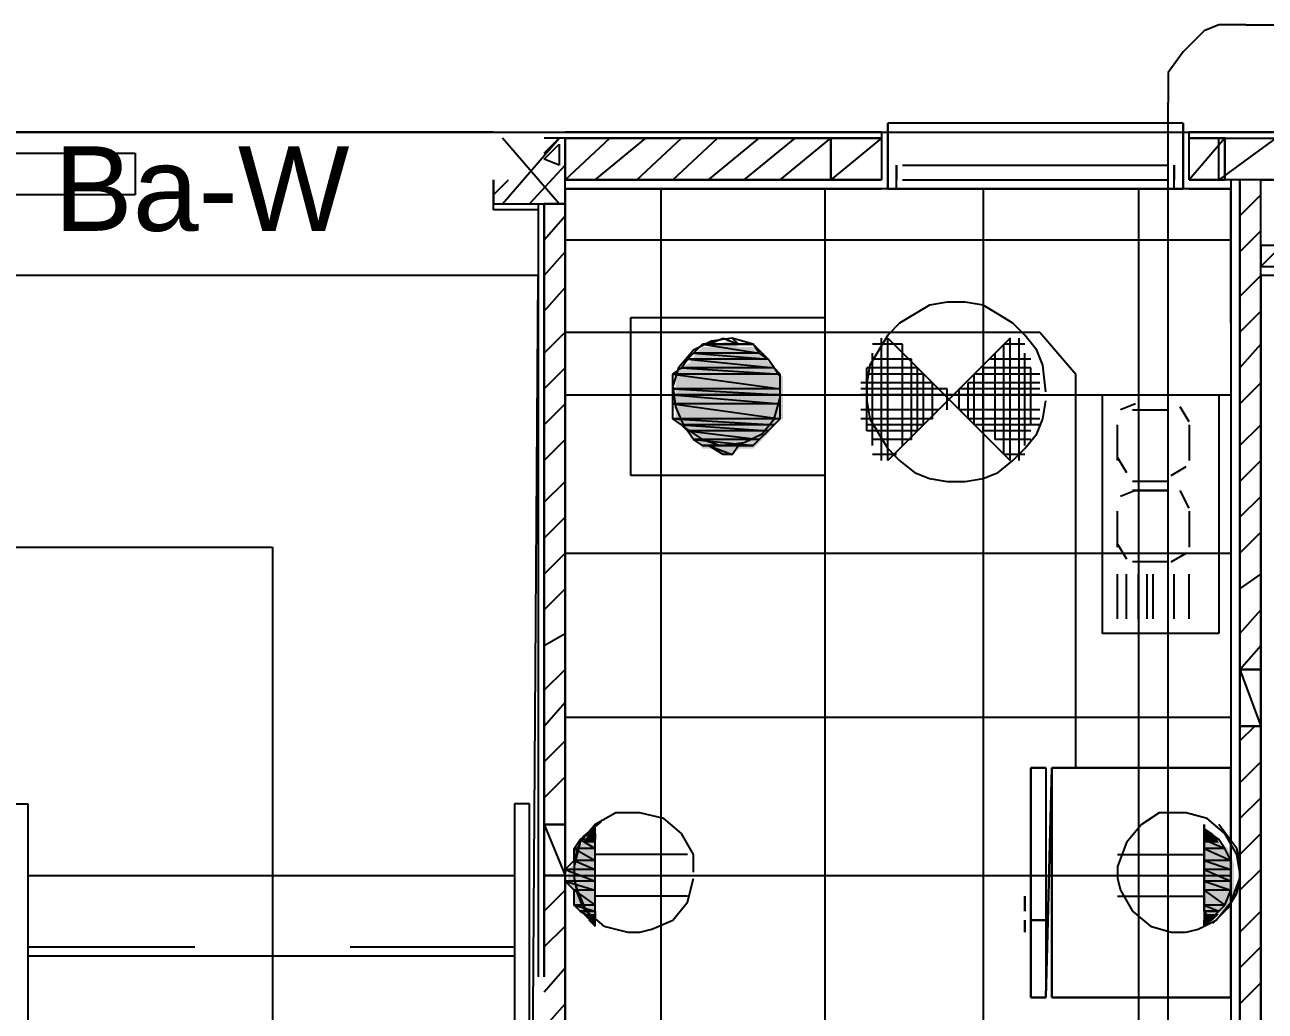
# Model space of a CAD drawing. Header units: millimetres. Extents: x 5 to 415, y 48 to 251.
# Drawn here: x 358.83 to 366.16, y 232.3 to 238.12 of the extents above; entities that cross this region are included whole.
import ezdxf

# ---------------------------------------------------------------- set-up
doc = ezdxf.new("R2010")
doc.units = ezdxf.units.MM
for name, color, linetype in [('H', 7, 'Continuous'), ('P', 7, 'Continuous'), ('T', 7, 'Continuous')]:
    doc.layers.add(name, color=color, linetype=linetype)

msp = doc.modelspace()

# ---------------------------------------------------------------- hatches: boundary and pattern name
at = {"layer": 'H', "linetype": 'Continuous'}
for points in [[(362.797, 236.185), (362.832, 236.22), (363.132, 236.22), (363.185, 236.185), (362.797, 236.185)], [(362.885, 236.22), (362.973, 236.255), (363.008, 236.255), (363.044, 236.22), (362.885, 236.22)], [(362.708, 236.097), (362.761, 236.132), (363.22, 236.132), (363.255, 236.097), (362.708, 236.097)], [(362.761, 236.132), (362.797, 236.185), (363.185, 236.185), (363.22, 236.132), (362.761, 236.132)], [(362.673, 236.044), (362.708, 236.097), (363.255, 236.097), (363.308, 236.044), (362.673, 236.044)], [(362.673, 235.973), (362.673, 236.044), (363.308, 236.044), (363.308, 235.973), (362.673, 235.973)], [(362.673, 235.92), (362.673, 235.973), (363.308, 235.973), (363.308, 235.92), (362.673, 235.92)], [(362.673, 235.885), (362.673, 235.92), (363.308, 235.92), (363.308, 235.885), (362.673, 235.885)], [(362.673, 235.797), (362.673, 235.885), (363.308, 235.885), (363.308, 235.797), (362.673, 235.797)], [(362.708, 235.761), (362.673, 235.797), (363.308, 235.797), (363.255, 235.761), (362.708, 235.761)], [(362.761, 235.708), (362.708, 235.761), (363.255, 235.761), (363.22, 235.708), (362.761, 235.708)], [(362.797, 235.673), (362.761, 235.708), (363.22, 235.708), (363.185, 235.673), (362.797, 235.673)], [(362.832, 235.62), (362.797, 235.673), (363.185, 235.673), (363.132, 235.62), (362.832, 235.62)], [(362.973, 235.585), (362.885, 235.62), (363.044, 235.62), (363.008, 235.585), (362.973, 235.585)], [(362.126, 233.292), (362.162, 233.345), (362.197, 233.345), (362.197, 233.292), (362.126, 233.292)], [(362.162, 233.345), (362.197, 233.38), (362.197, 233.345), (362.162, 233.345)], [(365.795, 233.345), (365.795, 233.38), (365.848, 233.345), (365.795, 233.345)], [(365.795, 233.292), (365.795, 233.345), (365.848, 233.345), (365.883, 233.292), (365.795, 233.292)], [(362.073, 233.257), (362.126, 233.292), (362.197, 233.292), (362.197, 233.257), (362.073, 233.257)], [(365.795, 233.257), (365.795, 233.292), (365.883, 233.292), (365.936, 233.257), (365.795, 233.257)], [(362.073, 233.168), (362.073, 233.257), (362.197, 233.257), (362.197, 233.168), (362.073, 233.168)], [(365.795, 233.168), (365.795, 233.257), (365.936, 233.257), (365.972, 233.168), (365.795, 233.168)], [(362.038, 233.133), (362.073, 233.168), (362.197, 233.168), (362.197, 233.133), (362.038, 233.133)], [(362.038, 233.045), (362.038, 233.133), (362.197, 233.133), (362.197, 233.045), (362.038, 233.045)], [(365.795, 233.133), (365.795, 233.168), (365.972, 233.168), (365.972, 233.133), (365.795, 233.133)], [(365.795, 233.045), (365.795, 233.133), (365.972, 233.133), (365.972, 233.045), (365.795, 233.045)], [(362.073, 233.01), (362.038, 233.045), (362.197, 233.045), (362.197, 233.01), (362.073, 233.01)], [(362.073, 232.922), (362.073, 233.01), (362.197, 233.01), (362.197, 232.922), (362.073, 232.922)], [(365.795, 233.01), (365.795, 233.045), (365.972, 233.045), (365.972, 233.01), (365.795, 233.01)], [(365.795, 232.922), (365.795, 233.01), (365.972, 233.01), (365.936, 232.922), (365.795, 232.922)], [(362.126, 232.869), (362.073, 232.922), (362.197, 232.922), (362.197, 232.869), (362.126, 232.869)], [(365.795, 232.869), (365.795, 232.922), (365.936, 232.922), (365.883, 232.869), (365.795, 232.869)], [(362.197, 232.798), (362.126, 232.869), (362.197, 232.833), (362.197, 232.798)], [(362.197, 232.833), (362.126, 232.869), (362.197, 232.869), (362.197, 232.833)], [(365.795, 232.798), (365.795, 232.869), (365.848, 232.833), (365.795, 232.798)], [(365.848, 232.833), (365.795, 232.869), (365.883, 232.869), (365.848, 232.833)]]:
    msp.add_hatch(color=256, dxfattribs=at).paths.add_polyline_path(points)

# ---------------------------------------------------------------- linework, layer by layer
at = {"layer": 'P'}
for points in [[(365.883, 238.125), (365.795, 238.09)], [(365.954, 238.125), (365.883, 238.125)], [(366.042, 238.125), (365.954, 238.125)], [(366.042, 238.125), (377.19, 238.125)], [(365.795, 238.09), (365.672, 237.966)], [(365.672, 237.966), (365.584, 237.843)], [(365.584, 237.843), (365.584, 237.755)], [(365.584, 237.755), (365.584, 237.666)], [(365.584, 228.865), (365.584, 237.666)], [(365.672, 237.543), (363.926, 237.543)], [(363.926, 237.543), (363.926, 237.296)], [(363.926, 237.296), (363.926, 237.543)], [(365.672, 237.296), (365.672, 237.543)], [(365.672, 237.543), (365.672, 237.296)], [(308.134, 237.49), (393.982, 237.49)], [(361.597, 237.49), (355.247, 237.49)], [(361.597, 237.49), (362.021, 237.49)], [(361.985, 237.067), (361.65, 237.455)], [(361.65, 237.067), (361.985, 237.455)], [(361.897, 237.367), (361.985, 237.455)], [(362.021, 237.455), (361.897, 237.455)], [(363.89, 237.49), (362.021, 237.49)], [(362.021, 237.455), (363.89, 237.455)], [(362.021, 237.067), (362.021, 237.455)], [(362.021, 237.208), (362.285, 237.455)], [(362.021, 237.455), (362.021, 237.208)], [(363.59, 237.455), (362.021, 237.455)], [(362.197, 237.208), (362.497, 237.455)], [(362.444, 237.208), (362.708, 237.455)], [(362.656, 237.208), (362.92, 237.455)], [(362.867, 237.208), (363.167, 237.455)], [(363.079, 237.208), (363.379, 237.455)], [(363.291, 237.208), (363.59, 237.455)], [(363.89, 237.455), (363.59, 237.208)], [(363.59, 237.208), (363.59, 237.455)], [(363.59, 237.455), (363.89, 237.455)], [(363.89, 237.455), (363.59, 237.455)], [(363.59, 237.455), (363.59, 237.208)], [(363.59, 237.208), (363.59, 237.455)], [(363.89, 237.49), (363.89, 237.208)], [(363.89, 237.455), (363.89, 237.208)], [(367.577, 237.49), (365.707, 237.49)], [(365.707, 237.208), (365.707, 237.49)], [(365.707, 237.455), (367.577, 237.455)], [(365.919, 237.455), (365.707, 237.208)], [(365.707, 237.208), (365.707, 237.455)], [(365.707, 237.455), (365.919, 237.455)], [(365.919, 237.455), (365.707, 237.455)], [(366.219, 237.455), (365.883, 237.208)], [(365.883, 237.208), (365.883, 237.455)], [(365.883, 237.455), (366.219, 237.455)], [(365.919, 237.455), (365.919, 237.208)], [(365.919, 237.208), (365.919, 237.455)], [(365.919, 237.208), (365.919, 237.455)], [(365.919, 237.455), (365.919, 237.208)], [(365.919, 237.455), (365.919, 237.208)], [(361.897, 237.331), (361.985, 237.419)], [(361.985, 237.419), (361.985, 237.296)], [(358.722, 237.367), (359.481, 237.367)], [(359.481, 237.367), (359.481, 237.12)], [(361.985, 237.296), (361.897, 237.331)], [(361.809, 237.067), (362.021, 237.296)], [(363.926, 237.296), (363.926, 237.155)], [(363.926, 237.155), (363.926, 237.296)], [(363.978, 237.155), (363.978, 237.296)], [(363.978, 237.296), (363.978, 237.208)], [(363.978, 237.155), (363.978, 237.296)], [(364.014, 237.296), (365.584, 237.296)], [(365.619, 237.296), (365.619, 237.208)], [(365.619, 237.155), (365.619, 237.296)], [(365.672, 237.155), (365.672, 237.296)], [(365.672, 237.296), (365.672, 237.155)], [(361.597, 237.031), (361.597, 237.208)], [(361.597, 237.12), (361.685, 237.208)], [(361.597, 237.208), (361.597, 237.067)], [(363.89, 237.208), (362.021, 237.208)], [(362.021, 237.208), (363.59, 237.208)], [(362.021, 237.155), (362.021, 237.067)], [(362.021, 237.155), (363.89, 237.155)], [(362.021, 237.155), (362.021, 237.067)], [(365.954, 237.155), (362.021, 237.155)], [(362.021, 237.155), (362.021, 236.308)], [(362.585, 237.155), (362.585, 229.023)], [(363.555, 237.155), (363.555, 229.023)], [(363.89, 237.208), (363.59, 237.208)], [(363.59, 237.208), (363.89, 237.208)], [(363.926, 237.155), (365.672, 237.155)], [(364.014, 237.208), (365.584, 237.208)], [(364.014, 237.208), (365.584, 237.208)], [(364.014, 237.208), (365.584, 237.208)], [(364.014, 237.208), (365.584, 237.208)], [(364.014, 237.208), (365.584, 237.208)], [(364.014, 237.155), (365.584, 237.155)], [(364.014, 237.155), (365.584, 237.155)], [(364.49, 237.155), (364.49, 231.193)], [(365.407, 237.155), (365.407, 229.023)], [(365.954, 237.208), (365.707, 237.208)], [(365.919, 237.208), (365.707, 237.208)], [(365.707, 237.208), (365.919, 237.208)], [(365.707, 237.155), (365.954, 237.155)], [(366.219, 237.208), (365.883, 237.208)], [(365.954, 237.208), (365.954, 228.988)], [(365.954, 236.361), (365.954, 237.155)], [(366.007, 228.988), (366.007, 237.208)], [(366.13, 237.208), (366.007, 237.208)], [(366.007, 237.208), (366.007, 234.315)], [(366.13, 237.208), (366.219, 237.208)], [(366.13, 234.315), (366.13, 237.208)], [(359.481, 237.12), (358.722, 237.12)], [(366.007, 236.996), (366.13, 237.12)], [(361.597, 237.067), (362.021, 237.067)], [(361.862, 237.031), (361.597, 237.031)], [(361.862, 237.067), (361.862, 232.498)], [(361.897, 232.498), (361.897, 237.067)], [(362.021, 237.067), (361.897, 237.067)], [(361.897, 237.067), (361.897, 233.398)], [(362.021, 237.067), (362.021, 228.988)], [(362.021, 228.988), (362.021, 237.067)], [(362.021, 233.398), (362.021, 237.067)], [(361.897, 236.855), (362.021, 236.996)], [(366.007, 236.784), (366.13, 236.908)], [(361.897, 236.643), (362.021, 236.784)], [(362.021, 236.855), (365.954, 236.855)], [(366.13, 236.696), (366.254, 236.82)], [(367.612, 236.82), (366.13, 236.82)], [(366.13, 236.82), (366.13, 236.696)], [(361.862, 236.643), (355.247, 236.643)], [(361.809, 229.112), (361.862, 236.643)], [(366.007, 236.52), (366.13, 236.643)], [(366.13, 236.696), (367.612, 236.696)], [(366.13, 236.643), (366.13, 231.069)], [(366.13, 231.069), (366.13, 236.643)], [(368.547, 236.643), (366.13, 236.643)], [(361.897, 236.432), (362.021, 236.573)], [(364.173, 236.467), (364.084, 236.414)], [(364.278, 236.485), (364.173, 236.467)], [(364.384, 236.485), (364.278, 236.485)], [(364.49, 236.467), (364.384, 236.485)], [(364.578, 236.414), (364.49, 236.467)], [(366.007, 236.308), (366.13, 236.432)], [(362.409, 236.396), (363.555, 236.396)], [(362.409, 235.462), (362.409, 236.396)], [(363.555, 236.396), (363.555, 235.462)], [(363.996, 236.361), (363.926, 236.291)], [(364.084, 236.414), (363.996, 236.361)], [(364.666, 236.361), (364.578, 236.414)], [(364.737, 236.291), (364.666, 236.361)], [(365.954, 236.361), (365.954, 233.733)], [(361.897, 236.185), (362.021, 236.308)], [(362.021, 236.308), (364.825, 236.308)], [(362.867, 236.238), (362.955, 236.273)], [(363.008, 236.273), (362.885, 236.255)], [(362.955, 236.273), (363.044, 236.238)], [(363.008, 236.273), (363.044, 236.238)], [(363.044, 236.238), (363.008, 236.273)], [(363.132, 236.238), (363.008, 236.273)], [(363.926, 236.291), (363.873, 236.202)], [(363.89, 235.55), (363.89, 236.273)], [(363.926, 235.55), (363.926, 236.273)], [(363.926, 236.273), (364.649, 235.55)], [(364.649, 236.273), (363.926, 235.55)], [(364.649, 235.55), (364.649, 236.273)], [(364.702, 235.55), (364.702, 236.273)], [(364.808, 236.202), (364.737, 236.291)], [(364.825, 236.308), (365.037, 236.061)], [(362.779, 236.202), (362.691, 236.097)], [(362.885, 236.255), (362.779, 236.202)], [(362.779, 236.185), (362.832, 236.238)], [(363.132, 236.238), (362.832, 236.238)], [(362.832, 236.238), (362.867, 236.238)], [(363.132, 236.238), (362.832, 236.238)], [(362.832, 236.238), (363.167, 236.185)], [(362.832, 236.238), (363.167, 236.185)], [(363.044, 236.238), (362.867, 236.238)], [(363.044, 236.238), (362.867, 236.238)], [(362.867, 236.238), (363.132, 236.238)], [(362.867, 236.238), (363.132, 236.238)], [(363.132, 236.238), (363.044, 236.238)], [(363.167, 236.185), (363.132, 236.238)], [(363.22, 236.149), (363.132, 236.238)], [(363.873, 236.202), (363.82, 236.114)], [(364.014, 236.238), (363.837, 236.238)], [(364.014, 235.638), (364.014, 236.238)], [(364.613, 235.585), (364.613, 236.238)], [(364.737, 236.238), (364.613, 236.238)], [(364.843, 236.114), (364.808, 236.202)], [(366.007, 236.097), (366.13, 236.238)], [(362.708, 236.097), (362.744, 236.149)], [(362.744, 236.149), (362.779, 236.185)], [(363.22, 236.149), (362.744, 236.149)], [(363.22, 236.149), (362.744, 236.149)], [(362.744, 236.149), (363.255, 236.097)], [(362.744, 236.149), (363.255, 236.097)], [(363.167, 236.185), (362.779, 236.185)], [(363.167, 236.185), (362.779, 236.185)], [(362.779, 236.185), (363.22, 236.149)], [(362.779, 236.185), (363.22, 236.149)], [(363.22, 236.149), (363.167, 236.185)], [(363.255, 236.097), (363.22, 236.149)], [(363.291, 236.044), (363.22, 236.149)], [(363.837, 235.638), (363.837, 236.185)], [(364.067, 236.149), (363.837, 236.149)], [(364.067, 235.673), (364.067, 236.149)], [(364.772, 236.149), (364.525, 236.149)], [(364.561, 235.673), (364.561, 236.185)], [(364.737, 235.638), (364.737, 236.185)], [(361.897, 235.973), (362.021, 236.097)], [(362.656, 236.061), (362.708, 236.097)], [(362.691, 236.097), (362.656, 235.991)], [(363.291, 236.061), (362.656, 236.061)], [(363.291, 236.061), (362.656, 236.061)], [(362.656, 236.061), (363.291, 235.973)], [(362.656, 236.061), (363.291, 235.973)], [(362.656, 235.973), (362.656, 236.061)], [(363.255, 236.097), (362.708, 236.097)], [(363.255, 236.097), (362.708, 236.097)], [(362.708, 236.097), (363.291, 236.061)], [(362.708, 236.097), (363.291, 236.061)], [(363.291, 236.061), (363.255, 236.097)], [(363.291, 235.973), (363.291, 236.061)], [(363.82, 236.114), (363.802, 236.008)], [(363.802, 235.726), (363.802, 236.097)], [(364.102, 236.097), (363.802, 236.097)], [(364.137, 236.061), (363.802, 236.061)], [(364.102, 235.726), (364.102, 236.097)], [(364.137, 235.761), (364.137, 236.061)], [(364.437, 235.761), (364.437, 236.061)], [(364.825, 236.061), (364.437, 236.061)], [(364.49, 235.726), (364.49, 236.097)], [(364.772, 236.097), (364.49, 236.097)], [(364.772, 235.761), (364.772, 236.097)], [(364.86, 235.955), (364.843, 236.114)], [(365.037, 233.733), (365.037, 236.061)], [(362.656, 235.991), (362.673, 235.867)], [(363.291, 235.955), (363.291, 236.044)], [(364.19, 236.008), (363.767, 236.008)], [(363.802, 236.008), (363.802, 235.903)], [(364.19, 235.797), (364.19, 236.008)], [(364.402, 235.797), (364.402, 236.008)], [(364.825, 236.008), (364.402, 236.008)], [(366.007, 235.885), (366.13, 236.008)], [(362.021, 235.938), (365.954, 235.938)], [(363.291, 235.973), (362.656, 235.973)], [(363.291, 235.973), (362.656, 235.973)], [(362.656, 235.973), (363.291, 235.938)], [(362.656, 235.973), (363.291, 235.938)], [(362.656, 235.938), (362.656, 235.973)], [(363.291, 235.938), (362.656, 235.938)], [(363.291, 235.938), (362.656, 235.938)], [(362.656, 235.938), (363.291, 235.885)], [(362.656, 235.938), (363.291, 235.885)], [(362.656, 235.885), (362.656, 235.938)], [(363.255, 235.797), (363.291, 235.92)], [(363.291, 235.938), (363.291, 235.973)], [(363.291, 235.885), (363.291, 235.938)], [(364.278, 235.973), (363.767, 235.973)], [(364.314, 235.938), (363.767, 235.938)], [(364.278, 235.85), (364.278, 235.973)], [(364.825, 235.938), (364.314, 235.938)], [(364.349, 235.85), (364.349, 235.973)], [(364.825, 235.973), (364.349, 235.973)], [(365.196, 234.527), (365.196, 235.938)], [(365.196, 235.938), (365.883, 235.938)], [(365.883, 235.938), (365.883, 234.527)], [(361.897, 235.761), (362.021, 235.885)], [(363.291, 235.885), (362.656, 235.885)], [(363.291, 235.885), (362.656, 235.885)], [(362.656, 235.885), (363.291, 235.797)], [(362.656, 235.885), (363.291, 235.797)], [(362.656, 235.797), (362.656, 235.885)], [(362.673, 235.867), (362.726, 235.744)], [(363.291, 235.797), (363.291, 235.885)], [(364.225, 235.85), (363.767, 235.85)], [(363.802, 235.903), (363.82, 235.797)], [(364.825, 235.85), (364.349, 235.85)], [(364.843, 235.797), (364.86, 235.903)], [(365.39, 235.885), (365.301, 235.85)], [(365.372, 235.85), (365.584, 235.85)], [(365.707, 235.779), (365.654, 235.867)], [(363.291, 235.797), (362.656, 235.797)], [(363.291, 235.797), (362.656, 235.797)], [(362.656, 235.797), (363.255, 235.761)], [(362.656, 235.797), (363.255, 235.761)], [(362.708, 235.761), (362.656, 235.797)], [(363.255, 235.761), (362.708, 235.761)], [(363.255, 235.761), (362.708, 235.761)], [(362.708, 235.761), (363.22, 235.726)], [(362.708, 235.761), (363.22, 235.726)], [(362.744, 235.726), (362.708, 235.761)], [(363.185, 235.708), (363.255, 235.797)], [(363.22, 235.726), (363.255, 235.761)], [(363.255, 235.761), (363.291, 235.797)], [(364.19, 235.797), (363.767, 235.797)], [(364.137, 235.761), (363.802, 235.761)], [(363.82, 235.797), (363.873, 235.708)], [(364.825, 235.797), (364.402, 235.797)], [(364.825, 235.761), (364.437, 235.761)], [(364.808, 235.708), (364.843, 235.797)], [(365.284, 235.55), (365.284, 235.761)], [(365.707, 235.761), (365.707, 235.55)], [(366.007, 235.638), (366.13, 235.761)], [(362.726, 235.744), (362.832, 235.673)], [(363.22, 235.726), (362.744, 235.726)], [(363.22, 235.726), (362.744, 235.726)], [(362.744, 235.726), (363.167, 235.673)], [(362.744, 235.726), (363.167, 235.673)], [(362.779, 235.673), (362.744, 235.726)], [(363.079, 235.656), (363.185, 235.708)], [(363.167, 235.673), (363.22, 235.726)], [(364.102, 235.726), (363.802, 235.726)], [(363.873, 235.708), (363.926, 235.62)], [(364.772, 235.726), (364.49, 235.726)], [(364.737, 235.62), (364.808, 235.708)], [(361.897, 235.55), (362.021, 235.673)], [(363.167, 235.673), (362.779, 235.673)], [(363.167, 235.673), (362.779, 235.673)], [(362.779, 235.673), (363.132, 235.638)], [(362.779, 235.673), (363.132, 235.638)], [(362.832, 235.638), (362.779, 235.673)], [(362.832, 235.673), (362.938, 235.638)], [(363.132, 235.638), (362.832, 235.638)], [(363.132, 235.638), (362.832, 235.638)], [(362.832, 235.638), (363.044, 235.638)], [(362.832, 235.638), (363.044, 235.638)], [(362.867, 235.638), (362.832, 235.638)], [(363.044, 235.638), (362.867, 235.638)], [(363.044, 235.638), (362.867, 235.638)], [(362.867, 235.638), (363.008, 235.585)], [(362.867, 235.638), (363.008, 235.585)], [(362.955, 235.585), (362.867, 235.638)], [(362.938, 235.638), (363.079, 235.656)], [(363.008, 235.585), (363.044, 235.638)], [(363.044, 235.638), (363.132, 235.638)], [(363.132, 235.638), (363.167, 235.673)], [(364.067, 235.673), (363.837, 235.673)], [(363.926, 235.62), (363.996, 235.55)], [(364.772, 235.673), (364.561, 235.673)], [(364.666, 235.55), (364.737, 235.62)], [(363.008, 235.585), (362.955, 235.585)], [(363.978, 235.585), (363.837, 235.585)], [(363.996, 235.55), (364.084, 235.479)], [(364.578, 235.479), (364.666, 235.55)], [(364.737, 235.585), (364.613, 235.585)], [(365.284, 235.567), (365.337, 235.479)], [(366.007, 235.426), (366.13, 235.55)], [(364.084, 235.479), (364.173, 235.444)], [(364.49, 235.444), (364.578, 235.479)], [(365.601, 235.462), (365.689, 235.514)], [(361.897, 235.303), (362.021, 235.426)], [(363.555, 235.462), (362.409, 235.462)], [(364.173, 235.444), (364.278, 235.426)], [(364.278, 235.426), (364.384, 235.426)], [(364.384, 235.426), (364.49, 235.444)], [(365.584, 235.426), (365.372, 235.426)], [(365.39, 235.373), (365.301, 235.338)], [(365.584, 235.373), (365.372, 235.373)], [(365.372, 235.373), (365.584, 235.373)], [(365.707, 235.268), (365.654, 235.373)], [(366.007, 235.215), (366.13, 235.338)], [(365.284, 235.038), (365.284, 235.25)], [(365.707, 235.25), (365.707, 235.038)], [(361.897, 235.091), (362.021, 235.215)], [(366.007, 235.003), (366.13, 235.126)], [(356.87, 235.038), (360.292, 235.038)], [(360.292, 235.038), (360.292, 229.112)], [(365.284, 235.056), (365.337, 234.968)], [(361.897, 234.879), (362.021, 235.003)], [(362.021, 235.003), (365.954, 235.003)], [(365.601, 234.95), (365.689, 235.003)], [(365.284, 234.615), (365.284, 234.879)], [(365.337, 234.615), (365.337, 234.879)], [(365.584, 234.95), (365.372, 234.95)], [(365.407, 234.615), (365.407, 234.879)], [(365.46, 234.615), (365.46, 234.879)], [(365.495, 234.615), (365.495, 234.879)], [(365.584, 234.615), (365.584, 234.879)], [(365.619, 234.615), (365.619, 234.879)], [(365.707, 234.615), (365.707, 234.879)], [(366.007, 234.791), (366.13, 234.879)], [(361.897, 234.668), (362.021, 234.791)], [(366.007, 234.527), (366.13, 234.668)], [(361.897, 234.456), (362.021, 234.527)], [(365.883, 234.527), (365.196, 234.527)], [(366.007, 234.315), (366.13, 234.456)], [(361.897, 234.192), (362.021, 234.315)], [(366.007, 234.315), (366.13, 234.315)], [(366.007, 234.315), (366.13, 233.98)], [(366.007, 233.98), (366.007, 234.315)], [(366.007, 234.315), (366.13, 234.315)], [(366.007, 234.315), (366.007, 233.98)], [(366.13, 234.315), (366.007, 234.315)], [(366.13, 234.315), (366.13, 233.98)], [(366.13, 233.98), (366.13, 234.315)], [(361.897, 233.98), (362.021, 234.121)], [(362.021, 234.033), (365.954, 234.033)], [(366.007, 233.892), (366.095, 233.98)], [(366.13, 233.98), (366.007, 233.98)], [(366.007, 233.98), (366.007, 231.14)], [(366.13, 233.98), (366.007, 233.98)], [(366.007, 233.98), (366.13, 233.98)], [(366.13, 231.14), (366.13, 233.98)], [(361.897, 233.768), (362.021, 233.892)], [(364.772, 233.733), (364.772, 232.833)], [(364.772, 232.833), (364.772, 233.733)], [(364.772, 233.733), (364.86, 233.733)], [(364.86, 233.733), (364.772, 233.733)], [(364.772, 233.733), (364.86, 233.733)], [(364.772, 232.833), (364.772, 233.733)], [(364.86, 232.375), (364.896, 233.733)], [(364.896, 233.733), (364.86, 232.375)], [(364.86, 232.375), (364.896, 233.733)], [(364.896, 233.733), (364.86, 232.375)], [(364.86, 233.733), (364.86, 232.833)], [(365.954, 233.733), (364.896, 233.733)], [(364.896, 233.733), (365.954, 233.733)], [(364.896, 233.733), (364.896, 232.375)], [(364.896, 232.375), (364.896, 233.733)], [(364.896, 233.733), (365.954, 233.733)], [(364.896, 232.375), (364.896, 233.733)], [(365.954, 233.733), (365.037, 233.733)], [(365.954, 232.375), (365.954, 233.733)], [(365.954, 233.733), (365.954, 232.375)], [(365.954, 233.733), (365.954, 232.375)], [(366.007, 233.645), (366.13, 233.768)], [(360.292, 233.645), (360.292, 229.112)], [(361.897, 233.557), (362.021, 233.68)], [(358.299, 233.521), (358.846, 233.521)], [(358.846, 233.521), (358.846, 229.112)], [(361.809, 233.521), (361.721, 233.521)], [(361.721, 233.521), (361.721, 229.112)], [(361.809, 229.112), (361.809, 233.521)], [(366.007, 233.433), (366.13, 233.557)], [(362.232, 233.415), (362.126, 233.327)], [(362.32, 233.468), (362.197, 233.398)], [(362.32, 233.468), (362.197, 233.398)], [(362.391, 233.468), (362.32, 233.468)], [(362.391, 233.468), (362.32, 233.468)], [(362.462, 233.468), (362.391, 233.468)], [(362.462, 233.468), (362.391, 233.468)], [(362.603, 233.433), (362.462, 233.468)], [(362.603, 233.433), (362.462, 233.468)], [(362.708, 233.345), (362.603, 233.433)], [(362.708, 233.345), (362.603, 233.433)], [(365.531, 233.468), (365.425, 233.398)], [(365.531, 233.468), (365.425, 233.398)], [(365.601, 233.468), (365.531, 233.468)], [(365.601, 233.468), (365.531, 233.468)], [(365.689, 233.468), (365.601, 233.468)], [(365.689, 233.468), (365.601, 233.468)], [(365.813, 233.433), (365.689, 233.468)], [(365.813, 233.433), (365.689, 233.468)], [(365.919, 233.345), (365.813, 233.433)], [(365.919, 233.345), (365.813, 233.433)], [(361.897, 233.398), (362.021, 233.398)], [(361.897, 233.398), (362.021, 233.098)], [(361.897, 233.098), (361.897, 233.398)], [(361.897, 233.398), (362.021, 233.398)], [(361.897, 233.398), (361.897, 233.098)], [(362.021, 233.398), (361.897, 233.398)], [(362.021, 233.398), (362.021, 233.098)], [(362.021, 233.098), (362.021, 233.398)], [(362.197, 233.398), (362.109, 233.292)], [(362.197, 233.398), (362.109, 233.292)], [(362.162, 233.345), (362.109, 233.31)], [(362.109, 233.31), (362.162, 233.345)], [(362.197, 233.398), (362.162, 233.345)], [(362.162, 233.345), (362.197, 233.398)], [(362.197, 232.798), (362.197, 233.398)], [(362.197, 233.345), (362.197, 233.31)], [(362.197, 233.31), (362.197, 233.345)], [(362.779, 233.221), (362.708, 233.345)], [(362.779, 233.221), (362.708, 233.345)], [(365.425, 233.398), (365.337, 233.292)], [(365.425, 233.398), (365.337, 233.292)], [(365.795, 233.398), (365.795, 233.345)], [(365.795, 233.345), (365.795, 233.398)], [(365.795, 233.398), (365.795, 232.798)], [(365.795, 233.345), (365.883, 233.31)], [(365.795, 233.31), (365.795, 233.345)], [(365.831, 233.345), (365.883, 233.31)], [(365.883, 233.31), (365.831, 233.345)], [(365.936, 233.327), (365.883, 233.398)], [(365.989, 233.221), (365.919, 233.345)], [(365.989, 233.221), (365.919, 233.345)], [(366.007, 233.221), (366.13, 233.345)], [(362.073, 233.257), (362.109, 233.31)], [(362.109, 233.292), (362.073, 233.151)], [(362.109, 233.292), (362.073, 233.151)], [(362.126, 233.327), (362.091, 233.257)], [(362.197, 233.31), (362.109, 233.31)], [(362.109, 233.31), (362.197, 233.257)], [(362.109, 233.31), (362.197, 233.257)], [(362.197, 233.257), (362.197, 233.31)], [(365.337, 233.292), (365.284, 233.151)], [(365.337, 233.292), (365.284, 233.151)], [(365.883, 233.31), (365.795, 233.31)], [(365.883, 233.31), (365.795, 233.31)], [(365.795, 233.31), (365.919, 233.257)], [(365.795, 233.31), (365.919, 233.257)], [(365.795, 233.257), (365.795, 233.31)], [(365.919, 233.257), (365.883, 233.31)], [(365.989, 233.257), (365.936, 233.327)], [(362.197, 233.257), (362.073, 233.257)], [(362.197, 233.257), (362.073, 233.257)], [(362.073, 233.257), (362.197, 233.186)], [(362.073, 233.257), (362.197, 233.186)], [(362.073, 233.186), (362.073, 233.257)], [(362.091, 233.257), (362.073, 233.168)], [(362.197, 233.186), (362.197, 233.257)], [(362.744, 233.221), (362.197, 233.221)], [(362.779, 233.116), (362.779, 233.221)], [(362.779, 233.116), (362.779, 233.221)], [(365.284, 233.221), (365.795, 233.221)], [(365.919, 233.257), (365.795, 233.257)], [(365.919, 233.257), (365.795, 233.257)], [(365.795, 233.257), (365.954, 233.186)], [(365.795, 233.257), (365.954, 233.186)], [(365.795, 233.186), (365.795, 233.257)], [(365.954, 233.186), (365.919, 233.257)], [(366.007, 233.168), (365.989, 233.257)], [(366.007, 233.116), (365.989, 233.221)], [(366.007, 233.116), (365.989, 233.221)], [(362.021, 233.133), (362.073, 233.186)], [(362.197, 233.133), (362.021, 233.133)], [(362.197, 233.133), (362.021, 233.133)], [(362.021, 233.133), (362.197, 233.063)], [(362.021, 233.133), (362.197, 233.063)], [(362.021, 233.063), (362.021, 233.133)], [(362.197, 233.186), (362.073, 233.186)], [(362.197, 233.186), (362.073, 233.186)], [(362.073, 233.186), (362.197, 233.133)], [(362.073, 233.186), (362.197, 233.133)], [(362.073, 233.168), (362.073, 233.08)], [(362.073, 233.151), (362.073, 233.08)], [(362.073, 233.151), (362.073, 233.08)], [(362.197, 233.133), (362.197, 233.186)], [(362.197, 233.063), (362.197, 233.133)], [(365.284, 233.151), (365.284, 233.08)], [(365.284, 233.151), (365.284, 233.08)], [(365.954, 233.186), (365.795, 233.186)], [(365.954, 233.186), (365.795, 233.186)], [(365.795, 233.186), (365.954, 233.133)], [(365.795, 233.186), (365.954, 233.133)], [(365.795, 233.133), (365.795, 233.186)], [(365.954, 233.133), (365.795, 233.133)], [(365.954, 233.133), (365.795, 233.133)], [(365.795, 233.133), (365.954, 233.063)], [(365.795, 233.133), (365.954, 233.063)], [(365.795, 233.063), (365.795, 233.133)], [(365.954, 233.133), (365.954, 233.186)], [(365.954, 233.063), (365.954, 233.133)], [(366.007, 233.08), (366.007, 233.168)], [(366.007, 233.01), (366.13, 233.133)], [(358.846, 233.098), (359.833, 233.098)], [(358.846, 233.098), (361.721, 233.098)], [(360.751, 233.098), (361.721, 233.098)], [(362.021, 233.098), (361.897, 233.098)], [(361.897, 233.098), (361.897, 232.498)], [(362.021, 233.098), (361.897, 233.098)], [(361.897, 233.098), (362.021, 233.098)], [(362.021, 233.098), (365.954, 233.098)], [(362.021, 228.988), (362.021, 233.098)], [(362.197, 233.063), (362.021, 233.063)], [(362.197, 233.063), (362.021, 233.063)], [(362.021, 233.063), (362.197, 233.01)], [(362.021, 233.063), (362.197, 233.01)], [(362.073, 233.01), (362.021, 233.063)], [(362.073, 233.08), (362.091, 233.01)], [(362.073, 233.08), (362.091, 233.01)], [(362.073, 233.08), (362.091, 232.992)], [(362.197, 233.01), (362.197, 233.063)], [(362.744, 232.939), (362.779, 233.08)], [(362.744, 232.939), (362.779, 233.08)], [(365.284, 233.08), (365.301, 233.01)], [(365.284, 233.08), (365.301, 233.01)], [(365.954, 233.063), (365.795, 233.063)], [(365.954, 233.063), (365.795, 233.063)], [(365.795, 233.063), (365.954, 233.01)], [(365.795, 233.063), (365.954, 233.01)], [(365.795, 233.01), (365.795, 233.063)], [(365.954, 232.939), (366.007, 233.08)], [(365.954, 232.939), (366.007, 233.08)], [(365.954, 233.01), (365.954, 233.063)], [(365.989, 232.992), (366.007, 233.08)], [(361.897, 232.886), (362.021, 233.01)], [(362.197, 233.01), (362.073, 233.01)], [(362.197, 233.01), (362.073, 233.01)], [(362.073, 233.01), (362.197, 232.922)], [(362.073, 233.01), (362.197, 232.922)], [(362.073, 232.922), (362.073, 233.01)], [(362.091, 233.01), (362.144, 232.886)], [(362.091, 233.01), (362.144, 232.886)], [(362.091, 232.992), (362.126, 232.904)], [(362.197, 232.922), (362.197, 233.01)], [(362.744, 232.974), (362.197, 232.974)], [(364.737, 232.886), (364.737, 232.974)], [(364.737, 232.886), (364.737, 232.974)], [(364.737, 232.886), (364.737, 232.974)], [(364.737, 232.974), (364.737, 232.886)], [(364.737, 232.886), (364.737, 232.974)], [(364.737, 232.886), (364.737, 232.974)], [(364.737, 232.886), (364.737, 232.974)], [(364.737, 232.974), (364.737, 232.886)], [(365.284, 232.974), (365.795, 232.974)], [(365.301, 233.01), (365.372, 232.886)], [(365.301, 233.01), (365.372, 232.886)], [(365.954, 233.01), (365.795, 233.01)], [(365.954, 233.01), (365.795, 233.01)], [(365.795, 233.01), (365.919, 232.922)], [(365.795, 233.01), (365.919, 232.922)], [(365.795, 232.922), (365.795, 233.01)], [(365.919, 232.922), (365.954, 233.01)], [(365.936, 232.904), (365.989, 232.992)], [(362.197, 232.922), (362.073, 232.922)], [(362.197, 232.922), (362.073, 232.922)], [(362.073, 232.922), (362.197, 232.886)], [(362.073, 232.922), (362.197, 232.886)], [(362.109, 232.886), (362.073, 232.922)], [(362.126, 232.904), (362.197, 232.833)], [(362.197, 232.886), (362.197, 232.922)], [(362.656, 232.833), (362.744, 232.939)], [(362.656, 232.833), (362.744, 232.939)], [(365.919, 232.922), (365.795, 232.922)], [(365.919, 232.922), (365.795, 232.922)], [(365.795, 232.922), (365.883, 232.886)], [(365.795, 232.922), (365.883, 232.886)], [(365.795, 232.886), (365.795, 232.922)], [(365.848, 232.816), (365.936, 232.904)], [(365.866, 232.833), (365.954, 232.939)], [(365.866, 232.833), (365.954, 232.939)], [(365.883, 232.886), (365.919, 232.922)], [(362.197, 232.886), (362.109, 232.886)], [(362.109, 232.886), (362.197, 232.833)], [(362.197, 232.833), (362.109, 232.886)], [(362.109, 232.886), (362.197, 232.886)], [(362.197, 232.833), (362.109, 232.886)], [(362.144, 232.886), (362.25, 232.798)], [(362.144, 232.886), (362.25, 232.798)], [(362.162, 232.833), (362.197, 232.798)], [(362.197, 232.798), (362.162, 232.833)], [(362.197, 232.886), (362.197, 232.833)], [(362.532, 232.78), (362.656, 232.833)], [(362.532, 232.78), (362.656, 232.833)], [(364.737, 232.833), (364.737, 232.763)], [(364.737, 232.833), (364.737, 232.763)], [(364.737, 232.763), (364.737, 232.833)], [(364.737, 232.833), (364.737, 232.763)], [(364.737, 232.833), (364.737, 232.763)], [(364.737, 232.833), (364.737, 232.763)], [(364.737, 232.763), (364.737, 232.833)], [(364.737, 232.833), (364.737, 232.763)], [(364.86, 232.833), (364.772, 232.833)], [(364.772, 232.833), (364.86, 232.833)], [(364.86, 232.833), (364.772, 232.833)], [(364.772, 232.833), (364.86, 232.833)], [(364.772, 232.833), (364.772, 232.375)], [(364.772, 232.375), (364.772, 232.833)], [(364.772, 232.833), (364.86, 232.833)], [(364.772, 232.375), (364.772, 232.833)], [(364.86, 232.833), (364.772, 232.833)], [(364.86, 232.833), (364.86, 232.375)], [(365.372, 232.886), (365.478, 232.798)], [(365.372, 232.886), (365.478, 232.798)], [(365.76, 232.78), (365.866, 232.833)], [(365.76, 232.78), (365.866, 232.833)], [(365.883, 232.886), (365.795, 232.886)], [(365.795, 232.886), (365.831, 232.833)], [(365.831, 232.833), (365.795, 232.886)], [(365.795, 232.886), (365.883, 232.886)], [(365.831, 232.833), (365.795, 232.886)], [(365.795, 232.833), (365.795, 232.798)], [(365.795, 232.798), (365.795, 232.833)], [(365.883, 232.886), (365.831, 232.833)], [(366.007, 232.763), (366.13, 232.886)], [(361.897, 232.675), (362.021, 232.798)], [(362.25, 232.798), (362.391, 232.763)], [(362.25, 232.798), (362.391, 232.763)], [(362.391, 232.763), (362.462, 232.763)], [(362.391, 232.763), (362.462, 232.763)], [(362.462, 232.763), (362.532, 232.78)], [(362.462, 232.763), (362.532, 232.78)], [(365.478, 232.798), (365.601, 232.763)], [(365.478, 232.798), (365.601, 232.763)], [(365.601, 232.763), (365.689, 232.763)], [(365.601, 232.763), (365.689, 232.763)], [(365.689, 232.763), (365.76, 232.78)], [(365.689, 232.763), (365.76, 232.78)], [(358.846, 232.675), (359.833, 232.675)], [(358.846, 232.622), (361.721, 232.622)], [(360.751, 232.675), (361.721, 232.675)], [(366.007, 232.551), (366.13, 232.675)], [(361.897, 232.41), (362.021, 232.551)], [(366.007, 232.339), (366.13, 232.463)], [(361.897, 232.198), (362.021, 232.339)], [(364.772, 232.375), (364.86, 232.375)], [(364.86, 232.375), (364.772, 232.375)], [(364.86, 232.375), (364.772, 232.375)], [(365.954, 232.375), (364.896, 232.375)], [(364.896, 232.375), (365.954, 232.375)], [(365.954, 232.375), (364.896, 232.375)]]:
    msp.add_lwpolyline(points, dxfattribs=at)

# ---------------------------------------------------------------- texts
at = {"layer": 'T', "insert": (359, 236.9), "char_height": 0.5, "attachment_point": 7}
msp.add_mtext('{\\fArial|b0|i0|c0|p18;Ba-W}', dxfattribs=at)

doc.saveas('drawing.dxf')
